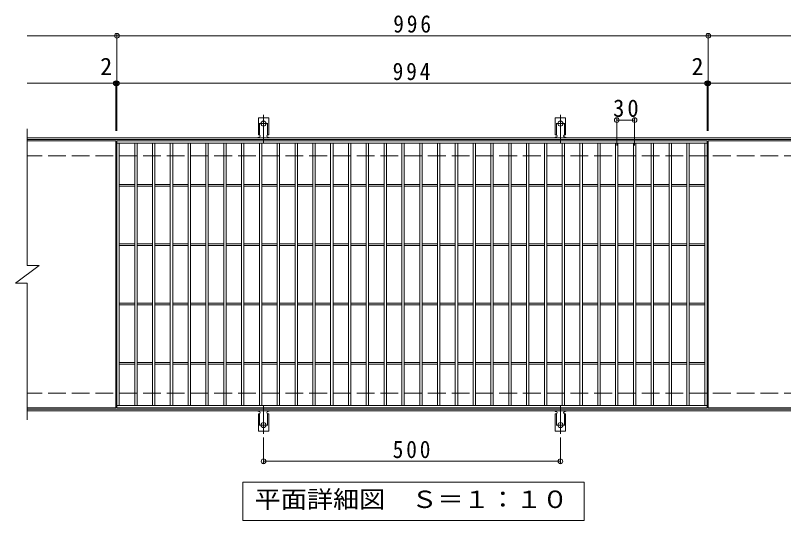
# Model space of a CAD drawing. Units: millimetres, scale not verified. Extents: x -1507 to 1690, y -1370 to 1069.
# Drawn here: x -691 to 603, y 218 to 1069 of the extents above; entities that cross this region are included whole.
import ezdxf
from ezdxf.enums import TextEntityAlignment as Align

# ---------------------------------------------------------------- set-up
doc = ezdxf.new("R2010")
doc.units = ezdxf.units.MM
doc.header["$LTSCALE"] = 10
doc.header["$PDMODE"] = 32
doc.header["$PDSIZE"] = 8
for name, pattern in [('CHAIN2', [12, 9, -1, 1, -1]), ('DASHED2', [3, 2, -1]), ('DASHED3', [4, 3, -1])]:
    doc.linetypes.add(name, pattern=pattern)
for name, color, linetype, lineweight in [('C-1', 2, 'Continuous', 9), ('C-2', 3, 'Continuous', 9), ('C-4', 7, 'Continuous', 9), ('C-5', 7, 'Continuous', 9), ('C-A', 3, 'Continuous', 9)]:
    doc.layers.add(name, color=color, linetype=linetype, lineweight=lineweight)
doc.styles.add('ＭＳ ゴシック', font='')
doc.styles.get('ＭＳ ゴシック').set_extended_font_data('MS Gothic')

msp = doc.modelspace()

# ---------------------------------------------------------------- linework, layer by layer
at = {"layer": 'C-1'}
for p, q in [((633.89, 862.7), (-671.11, 862.7)), ((633.89, 859.7), (-671.11, 859.7)), ((633.89, 405.7), (-671.11, 405.7)), ((633.89, 402.7), (-671.11, 402.7))]:
    msp.add_line(p, q, dxfattribs=at)
at = {"layer": 'C-1', "linetype": 'DASHED3'}
for p, q in [((633.89, 832.7), (-671.11, 832.7)), ((633.89, 432.7), (-671.11, 432.7))]:
    msp.add_line(p, q, dxfattribs=at)
at = {"layer": 'C-2'}
for p, q in [((-671.11, 877.7), (-671.11, 647.7)), ((-522.11, 857.7), (-671.11, 857.7)), ((-522.11, 857.7), (-522.11, 407.7)), ((473.89, 857.7), (473.89, 407.7)), ((475.89, 857.7), (475.89, 407.7)), ((633.89, 857.7), (475.89, 857.7)), ((-520.11, 853.7), (473.89, 853.7)), ((-516.11, 411.7), (-516.11, 853.7)), ((-490.11, 411.7), (-490.11, 853.7)), ((-486.11, 411.7), (-486.11, 853.7)), ((-460.11, 411.7), (-460.11, 853.7)), ((-456.11, 411.7), (-456.11, 853.7)), ((-430.11, 411.7), (-430.11, 853.7)), ((-426.11, 411.7), (-426.11, 853.7)), ((-400.11, 411.7), (-400.11, 853.7)), ((-396.11, 411.7), (-396.11, 853.7)), ((-370.11, 411.7), (-370.11, 853.7)), ((-366.11, 411.7), (-366.11, 853.7)), ((-340.11, 411.7), (-340.11, 853.7)), ((-336.11, 411.7), (-336.11, 853.7)), ((-310.11, 411.7), (-310.11, 853.7)), ((-306.11, 411.7), (-306.11, 853.7)), ((-280.11, 411.7), (-280.11, 853.7)), ((-276.11, 411.7), (-276.11, 853.7)), ((-250.11, 411.7), (-250.11, 853.7)), ((-246.11, 411.7), (-246.11, 853.7)), ((-220.11, 411.7), (-220.11, 853.7)), ((-216.11, 411.7), (-216.11, 853.7)), ((-190.11, 411.7), (-190.11, 853.7)), ((-186.11, 411.7), (-186.11, 853.7)), ((-160.11, 411.7), (-160.11, 853.7)), ((-156.11, 411.7), (-156.11, 853.7)), ((-130.11, 411.7), (-130.11, 853.7)), ((-126.11, 411.7), (-126.11, 853.7)), ((-100.11, 411.7), (-100.11, 853.7)), ((-96.11, 411.7), (-96.11, 853.7)), ((-70.11, 411.7), (-70.11, 853.7)), ((-66.11, 411.7), (-66.11, 853.7)), ((-40.11, 411.7), (-40.11, 853.7)), ((-36.11, 411.7), (-36.11, 853.7)), ((-10.11, 411.7), (-10.11, 853.7)), ((-6.11, 411.7), (-6.11, 853.7)), ((19.89, 411.7), (19.89, 853.7)), ((23.89, 411.7), (23.89, 853.7)), ((49.89, 411.7), (49.89, 853.7)), ((53.89, 411.7), (53.89, 853.7)), ((79.89, 411.7), (79.89, 853.7)), ((83.89, 411.7), (83.89, 853.7)), ((109.89, 411.7), (109.89, 853.7)), ((113.89, 411.7), (113.89, 853.7)), ((139.89, 411.7), (139.89, 853.7)), ((143.89, 411.7), (143.89, 853.7)), ((169.89, 411.7), (169.89, 853.7)), ((173.89, 411.7), (173.89, 853.7)), ((199.89, 411.7), (199.89, 853.7)), ((203.89, 411.7), (203.89, 853.7)), ((229.89, 411.7), (229.89, 853.7)), ((233.89, 411.7), (233.89, 853.7)), ((259.89, 411.7), (259.89, 853.7)), ((263.89, 411.7), (263.89, 853.7)), ((289.89, 411.7), (289.89, 853.7)), ((293.89, 411.7), (293.89, 853.7)), ((319.89, 411.7), (319.89, 853.7)), ((323.89, 411.7), (323.89, 853.7)), ((349.89, 411.7), (349.89, 853.7)), ((353.89, 411.7), (353.89, 853.7)), ((379.89, 411.7), (379.89, 853.7)), ((383.89, 411.7), (383.89, 853.7)), ((409.89, 411.7), (409.89, 853.7)), ((413.89, 411.7), (413.89, 853.7)), ((439.89, 411.7), (439.89, 853.7)), ((443.89, 411.7), (443.89, 853.7)), ((469.89, 411.7), (469.89, 853.7)), ((-516.11, 784.2), (-490.11, 784.2)), ((-516.11, 781.2), (-490.11, 781.2)), ((-486.11, 784.2), (-460.11, 784.2)), ((-486.11, 781.2), (-460.11, 781.2)), ((-456.11, 784.2), (-430.11, 784.2)), ((-456.11, 781.2), (-430.11, 781.2)), ((-426.11, 784.2), (-400.11, 784.2)), ((-426.11, 781.2), (-400.11, 781.2)), ((-396.11, 784.2), (-370.11, 784.2)), ((-396.11, 781.2), (-370.11, 781.2)), ((-366.11, 784.2), (-340.11, 784.2)), ((-366.11, 781.2), (-340.11, 781.2)), ((-336.11, 784.2), (-310.11, 784.2)), ((-336.11, 781.2), (-310.11, 781.2)), ((-306.11, 784.2), (-280.11, 784.2)), ((-306.11, 781.2), (-280.11, 781.2)), ((-276.11, 784.2), (-250.11, 784.2)), ((-276.11, 781.2), (-250.11, 781.2)), ((-246.11, 784.2), (-220.11, 784.2)), ((-246.11, 781.2), (-220.11, 781.2)), ((-216.11, 784.2), (-190.11, 784.2)), ((-216.11, 781.2), (-190.11, 781.2)), ((-186.11, 784.2), (-160.11, 784.2)), ((-186.11, 781.2), (-160.11, 781.2)), ((-156.11, 784.2), (-130.11, 784.2)), ((-156.11, 781.2), (-130.11, 781.2)), ((-126.11, 784.2), (-100.11, 784.2)), ((-126.11, 781.2), (-100.11, 781.2)), ((-96.11, 784.2), (-70.11, 784.2)), ((-96.11, 781.2), (-70.11, 781.2)), ((-66.11, 784.2), (-40.11, 784.2)), ((-66.11, 781.2), (-40.11, 781.2)), ((-36.11, 784.2), (-10.11, 784.2)), ((-36.11, 781.2), (-10.11, 781.2)), ((-6.11, 784.2), (19.89, 784.2)), ((-6.11, 781.2), (19.89, 781.2)), ((23.89, 784.2), (49.89, 784.2)), ((23.89, 781.2), (49.89, 781.2)), ((53.89, 784.2), (79.89, 784.2)), ((53.89, 781.2), (79.89, 781.2)), ((83.89, 784.2), (109.89, 784.2)), ((83.89, 781.2), (109.89, 781.2)), ((113.89, 784.2), (139.89, 784.2)), ((113.89, 781.2), (139.89, 781.2)), ((143.89, 784.2), (169.89, 784.2)), ((143.89, 781.2), (169.89, 781.2)), ((173.89, 784.2), (199.89, 784.2)), ((173.89, 781.2), (199.89, 781.2)), ((203.89, 784.2), (229.89, 784.2)), ((203.89, 781.2), (229.89, 781.2)), ((233.89, 784.2), (259.89, 784.2)), ((233.89, 781.2), (259.89, 781.2)), ((263.89, 784.2), (289.89, 784.2)), ((263.89, 781.2), (289.89, 781.2)), ((293.89, 784.2), (319.89, 784.2)), ((293.89, 781.2), (319.89, 781.2)), ((323.89, 784.2), (349.89, 784.2)), ((323.89, 781.2), (349.89, 781.2)), ((353.89, 784.2), (379.89, 784.2)), ((353.89, 781.2), (379.89, 781.2)), ((383.89, 784.2), (409.89, 784.2)), ((383.89, 781.2), (409.89, 781.2)), ((413.89, 784.2), (439.89, 784.2)), ((413.89, 781.2), (439.89, 781.2)), ((443.89, 784.2), (469.89, 784.2)), ((443.89, 781.2), (469.89, 781.2)), ((-516.11, 684.2), (-490.11, 684.2)), ((-516.11, 681.2), (-490.11, 681.2)), ((-486.11, 684.2), (-460.11, 684.2)), ((-486.11, 681.2), (-460.11, 681.2)), ((-456.11, 684.2), (-430.11, 684.2)), ((-456.11, 681.2), (-430.11, 681.2)), ((-426.11, 684.2), (-400.11, 684.2)), ((-426.11, 681.2), (-400.11, 681.2)), ((-396.11, 684.2), (-370.11, 684.2)), ((-396.11, 681.2), (-370.11, 681.2)), ((-366.11, 684.2), (-340.11, 684.2)), ((-366.11, 681.2), (-340.11, 681.2)), ((-336.11, 684.2), (-310.11, 684.2)), ((-336.11, 681.2), (-310.11, 681.2)), ((-306.11, 684.2), (-280.11, 684.2)), ((-306.11, 681.2), (-280.11, 681.2)), ((-276.11, 684.2), (-250.11, 684.2)), ((-276.11, 681.2), (-250.11, 681.2)), ((-246.11, 684.2), (-220.11, 684.2)), ((-246.11, 681.2), (-220.11, 681.2)), ((-216.11, 684.2), (-190.11, 684.2)), ((-216.11, 681.2), (-190.11, 681.2)), ((-186.11, 684.2), (-160.11, 684.2)), ((-186.11, 681.2), (-160.11, 681.2)), ((-156.11, 684.2), (-130.11, 684.2)), ((-156.11, 681.2), (-130.11, 681.2)), ((-126.11, 684.2), (-100.11, 684.2)), ((-126.11, 681.2), (-100.11, 681.2)), ((-96.11, 684.2), (-70.11, 684.2)), ((-96.11, 681.2), (-70.11, 681.2)), ((-66.11, 684.2), (-40.11, 684.2)), ((-66.11, 681.2), (-40.11, 681.2)), ((-36.11, 684.2), (-10.11, 684.2)), ((-36.11, 681.2), (-10.11, 681.2)), ((-6.11, 684.2), (19.89, 684.2)), ((-6.11, 681.2), (19.89, 681.2)), ((23.89, 684.2), (49.89, 684.2)), ((23.89, 681.2), (49.89, 681.2)), ((53.89, 684.2), (79.89, 684.2)), ((53.89, 681.2), (79.89, 681.2)), ((83.89, 684.2), (109.89, 684.2)), ((83.89, 681.2), (109.89, 681.2)), ((113.89, 684.2), (139.89, 684.2)), ((113.89, 681.2), (139.89, 681.2)), ((143.89, 684.2), (169.89, 684.2)), ((143.89, 681.2), (169.89, 681.2)), ((173.89, 684.2), (199.89, 684.2)), ((173.89, 681.2), (199.89, 681.2)), ((203.89, 684.2), (229.89, 684.2)), ((203.89, 681.2), (229.89, 681.2)), ((233.89, 684.2), (259.89, 684.2)), ((233.89, 681.2), (259.89, 681.2)), ((263.89, 684.2), (289.89, 684.2)), ((263.89, 681.2), (289.89, 681.2)), ((293.89, 684.2), (319.89, 684.2)), ((293.89, 681.2), (319.89, 681.2)), ((323.89, 684.2), (349.89, 684.2)), ((323.89, 681.2), (349.89, 681.2)), ((353.89, 684.2), (379.89, 684.2)), ((353.89, 681.2), (379.89, 681.2)), ((383.89, 684.2), (409.89, 684.2)), ((383.89, 681.2), (409.89, 681.2)), ((413.89, 684.2), (439.89, 684.2)), ((413.89, 681.2), (439.89, 681.2)), ((443.89, 684.2), (469.89, 684.2)), ((443.89, 681.2), (469.89, 681.2)), ((-691.11, 617.7), (-651.11, 647.7)), ((-671.11, 647.7), (-651.11, 647.7)), ((-691.11, 617.7), (-671.11, 617.7)), ((-671.11, 617.7), (-671.11, 387.7)), ((-516.11, 584.2), (-490.11, 584.2)), ((-486.11, 584.2), (-460.11, 584.2)), ((-456.11, 584.2), (-430.11, 584.2)), ((-426.11, 584.2), (-400.11, 584.2)), ((-396.11, 584.2), (-370.11, 584.2)), ((-366.11, 584.2), (-340.11, 584.2)), ((-336.11, 584.2), (-310.11, 584.2)), ((-306.11, 584.2), (-280.11, 584.2)), ((-276.11, 584.2), (-250.11, 584.2)), ((-246.11, 584.2), (-220.11, 584.2)), ((-216.11, 584.2), (-190.11, 584.2)), ((-186.11, 584.2), (-160.11, 584.2)), ((-156.11, 584.2), (-130.11, 584.2)), ((-126.11, 584.2), (-100.11, 584.2)), ((-96.11, 584.2), (-70.11, 584.2)), ((-66.11, 584.2), (-40.11, 584.2)), ((-36.11, 584.2), (-10.11, 584.2)), ((-6.11, 584.2), (19.89, 584.2)), ((23.89, 584.2), (49.89, 584.2)), ((53.89, 584.2), (79.89, 584.2)), ((83.89, 584.2), (109.89, 584.2)), ((113.89, 584.2), (139.89, 584.2)), ((143.89, 584.2), (169.89, 584.2)), ((173.89, 584.2), (199.89, 584.2)), ((203.89, 584.2), (229.89, 584.2)), ((233.89, 584.2), (259.89, 584.2)), ((263.89, 584.2), (289.89, 584.2)), ((293.89, 584.2), (319.89, 584.2)), ((323.89, 584.2), (349.89, 584.2)), ((353.89, 584.2), (379.89, 584.2)), ((383.89, 584.2), (409.89, 584.2)), ((413.89, 584.2), (439.89, 584.2)), ((443.89, 584.2), (469.89, 584.2)), ((-516.11, 581.2), (-490.11, 581.2)), ((-486.11, 581.2), (-460.11, 581.2)), ((-456.11, 581.2), (-430.11, 581.2)), ((-426.11, 581.2), (-400.11, 581.2)), ((-396.11, 581.2), (-370.11, 581.2)), ((-366.11, 581.2), (-340.11, 581.2)), ((-336.11, 581.2), (-310.11, 581.2)), ((-306.11, 581.2), (-280.11, 581.2)), ((-276.11, 581.2), (-250.11, 581.2)), ((-246.11, 581.2), (-220.11, 581.2)), ((-216.11, 581.2), (-190.11, 581.2)), ((-186.11, 581.2), (-160.11, 581.2)), ((-156.11, 581.2), (-130.11, 581.2)), ((-126.11, 581.2), (-100.11, 581.2)), ((-96.11, 581.2), (-70.11, 581.2)), ((-66.11, 581.2), (-40.11, 581.2)), ((-36.11, 581.2), (-10.11, 581.2)), ((-6.11, 581.2), (19.89, 581.2)), ((23.89, 581.2), (49.89, 581.2)), ((53.89, 581.2), (79.89, 581.2)), ((83.89, 581.2), (109.89, 581.2)), ((113.89, 581.2), (139.89, 581.2)), ((143.89, 581.2), (169.89, 581.2)), ((173.89, 581.2), (199.89, 581.2)), ((203.89, 581.2), (229.89, 581.2)), ((233.89, 581.2), (259.89, 581.2)), ((263.89, 581.2), (289.89, 581.2)), ((293.89, 581.2), (319.89, 581.2)), ((323.89, 581.2), (349.89, 581.2)), ((353.89, 581.2), (379.89, 581.2)), ((383.89, 581.2), (409.89, 581.2)), ((413.89, 581.2), (439.89, 581.2)), ((443.89, 581.2), (469.89, 581.2)), ((-516.11, 484.2), (-490.11, 484.2)), ((-516.11, 481.2), (-490.11, 481.2)), ((-486.11, 484.2), (-460.11, 484.2)), ((-486.11, 481.2), (-460.11, 481.2)), ((-456.11, 484.2), (-430.11, 484.2)), ((-456.11, 481.2), (-430.11, 481.2)), ((-426.11, 484.2), (-400.11, 484.2)), ((-426.11, 481.2), (-400.11, 481.2)), ((-396.11, 484.2), (-370.11, 484.2)), ((-396.11, 481.2), (-370.11, 481.2)), ((-366.11, 484.2), (-340.11, 484.2)), ((-366.11, 481.2), (-340.11, 481.2)), ((-336.11, 484.2), (-310.11, 484.2)), ((-336.11, 481.2), (-310.11, 481.2)), ((-306.11, 484.2), (-280.11, 484.2)), ((-306.11, 481.2), (-280.11, 481.2)), ((-276.11, 484.2), (-250.11, 484.2)), ((-276.11, 481.2), (-250.11, 481.2)), ((-246.11, 484.2), (-220.11, 484.2)), ((-246.11, 481.2), (-220.11, 481.2)), ((-216.11, 484.2), (-190.11, 484.2)), ((-216.11, 481.2), (-190.11, 481.2)), ((-186.11, 484.2), (-160.11, 484.2)), ((-186.11, 481.2), (-160.11, 481.2)), ((-156.11, 484.2), (-130.11, 484.2)), ((-156.11, 481.2), (-130.11, 481.2)), ((-126.11, 484.2), (-100.11, 484.2)), ((-126.11, 481.2), (-100.11, 481.2)), ((-96.11, 484.2), (-70.11, 484.2)), ((-96.11, 481.2), (-70.11, 481.2)), ((-66.11, 484.2), (-40.11, 484.2)), ((-66.11, 481.2), (-40.11, 481.2)), ((-36.11, 484.2), (-10.11, 484.2)), ((-36.11, 481.2), (-10.11, 481.2)), ((-6.11, 484.2), (19.89, 484.2)), ((-6.11, 481.2), (19.89, 481.2)), ((23.89, 484.2), (49.89, 484.2)), ((23.89, 481.2), (49.89, 481.2)), ((53.89, 484.2), (79.89, 484.2)), ((53.89, 481.2), (79.89, 481.2)), ((83.89, 484.2), (109.89, 484.2)), ((83.89, 481.2), (109.89, 481.2)), ((113.89, 484.2), (139.89, 484.2)), ((113.89, 481.2), (139.89, 481.2)), ((143.89, 484.2), (169.89, 484.2)), ((143.89, 481.2), (169.89, 481.2)), ((173.89, 484.2), (199.89, 484.2)), ((173.89, 481.2), (199.89, 481.2)), ((203.89, 484.2), (229.89, 484.2)), ((203.89, 481.2), (229.89, 481.2)), ((233.89, 484.2), (259.89, 484.2)), ((233.89, 481.2), (259.89, 481.2)), ((263.89, 484.2), (289.89, 484.2)), ((263.89, 481.2), (289.89, 481.2)), ((293.89, 484.2), (319.89, 484.2)), ((293.89, 481.2), (319.89, 481.2)), ((323.89, 484.2), (349.89, 484.2)), ((323.89, 481.2), (349.89, 481.2)), ((353.89, 484.2), (379.89, 484.2)), ((353.89, 481.2), (379.89, 481.2)), ((383.89, 484.2), (409.89, 484.2)), ((383.89, 481.2), (409.89, 481.2)), ((413.89, 484.2), (439.89, 484.2)), ((413.89, 481.2), (439.89, 481.2)), ((443.89, 484.2), (469.89, 484.2)), ((443.89, 481.2), (469.89, 481.2)), ((-522.11, 407.7), (-671.11, 407.7)), ((473.89, 411.7), (-520.11, 411.7)), ((473.89, 407.7), (-520.11, 407.7)), ((633.89, 407.7), (475.89, 407.7))]:
    msp.add_line(p, q, dxfattribs=at)
msp.add_lwpolyline([(-520.11, 407.7), (-520.11, 857.7), (473.89, 857.7)], dxfattribs=at)
at = {"layer": 'C-4'}
for p, q in [((-520.11, 874.7), (-520.11, 1037.7)), ((475.89, 874.7), (475.89, 1037.7)), ((-671.11, 1034.7), (633.89, 1034.7)), ((-522.11, 874.7), (-522.11, 957.7)), ((473.89, 874.7), (473.89, 957.7)), ((-671.11, 954.7), (633.89, 954.7)), ((321.89, 849.7), (321.89, 895.7)), ((351.89, 849.7), (351.89, 895.7)), ((321.89, 892.7), (351.89, 892.7)), ((-273.11, 357.98), (-273.11, 314.7)), ((226.89, 357.98), (226.89, 314.7)), ((-273.11, 317.7), (226.89, 317.7))]:
    msp.add_line(p, q, dxfattribs=at)
for p in [(-520.11, 1034.7), (475.89, 1034.7), (-522.11, 954.7), (-520.11, 954.7), (473.89, 954.7), (475.89, 954.7), (321.89, 892.7), (351.89, 892.7), (-273.11, 317.7), (226.89, 317.7)]:
    msp.add_point(p, dxfattribs=at)
at = {"layer": 'C-5'}
msp.add_lwpolyline([(-308.11, 217.7), (-308.11, 282.7), (266.89, 282.7), (266.89, 217.7)], close=True, dxfattribs=at)
at = {"layer": 'C-A'}
for p, q in [((-281.86, 867.7), (-281.86, 896.7)), ((-264.36, 896.7), (-281.86, 896.7)), ((-264.36, 867.7), (-264.36, 896.7)), ((218.14, 867.7), (218.14, 896.7)), ((235.64, 896.7), (218.14, 896.7)), ((235.64, 867.7), (235.64, 896.7)), ((-281.86, 867.7), (-280.61, 867.7)), ((-264.36, 867.7), (-265.61, 867.7)), ((218.14, 867.7), (219.39, 867.7)), ((235.64, 867.7), (234.39, 867.7)), ((-281.11, 863.7), (-280.61, 863.7)), ((-265.61, 863.7), (-265.1, 863.7)), ((218.89, 863.7), (219.39, 863.7)), ((234.39, 863.7), (234.9, 863.7)), ((-281.11, 401.7), (-280.61, 401.7)), ((-265.61, 401.7), (-265.1, 401.7)), ((218.89, 401.7), (219.39, 401.7)), ((234.39, 401.7), (234.9, 401.7)), ((-281.86, 397.7), (-280.61, 397.7)), ((-281.86, 397.7), (-281.86, 368.7)), ((-264.36, 397.7), (-265.61, 397.7)), ((-264.36, 397.7), (-264.36, 368.7)), ((218.14, 397.7), (219.39, 397.7)), ((218.14, 397.7), (218.14, 368.7)), ((235.64, 397.7), (234.39, 397.7)), ((235.64, 397.7), (235.64, 368.7)), ((-264.36, 368.7), (-281.86, 368.7)), ((235.64, 368.7), (218.14, 368.7))]:
    msp.add_line(p, q, dxfattribs=at)
at = {"layer": 'C-A', "linetype": 'DASHED2'}
for p, q in [((-279.86, 867.56), (-279.86, 896.7)), ((-266.36, 867.56), (-266.36, 896.7)), ((220.14, 867.56), (220.14, 896.7)), ((233.64, 867.56), (233.64, 896.7)), ((-279.86, 397.85), (-279.86, 368.7)), ((-266.36, 397.85), (-266.36, 368.7)), ((220.14, 397.85), (220.14, 368.7)), ((233.64, 397.85), (233.64, 368.7))]:
    msp.add_line(p, q, dxfattribs=at)
at = {"layer": 'C-A', "color": 7, "linetype": 'CHAIN2'}
for p, q in [((-273.11, 854.23), (-273.11, 901.63)), ((226.89, 854.23), (226.89, 901.63)), ((-278.88, 886.7), (-267.33, 886.7)), ((221.12, 886.7), (232.67, 886.7)), ((-273.11, 411.17), (-273.11, 363.77)), ((226.89, 411.17), (226.89, 363.77)), ((-278.88, 378.7), (-267.33, 378.7)), ((221.12, 378.7), (232.67, 378.7))]:
    msp.add_line(p, q, dxfattribs=at)
at = {"layer": 'C-A'}
for centre in [(-273.11, 886.7), (226.89, 886.7), (-273.11, 378.7), (226.89, 378.7)]:
    msp.add_circle(centre, 4.25, dxfattribs=at)
for centre, start, end in [((-280.61, 865.7), 270, 90), ((-265.61, 865.7), 90, 269.8667), ((219.39, 865.7), 270, 90), ((234.39, 865.7), 90, 269.8667), ((-281.11, 861.7), 90.27596, 150.00047), ((-265.11, 861.7), 29.99927, 89.75836), ((218.89, 861.7), 90.27596, 150.00047), ((234.89, 861.7), 29.99927, 89.75836), ((-281.11, 403.7), 209.99951, 269.72403), ((-280.61, 399.7), 270, 90), ((-265.61, 399.7), 90.13329, 270), ((-265.11, 403.7), 270.24162, 330.00072), ((218.89, 403.7), 209.99951, 269.72403), ((219.39, 399.7), 270, 90), ((234.39, 399.7), 90.13329, 270), ((234.89, 403.7), 270.24162, 330.00072)]:
    msp.add_arc(centre, 2, start, end, dxfattribs=at)

# ---------------------------------------------------------------- texts
at = {"layer": 'C-4', "color": 2, "style": 'ＭＳ ゴシック'}
for p in [(-548.07, 959.7), (447.93, 959.7)]:
    msp.add_text('2', height=29.33, dxfattribs=at).set_placement(p, align=Align.BOTTOM_LEFT)
at = {"layer": 'C-4', "color": 2, "char_height": 29.33, "attachment_point": 7, "style": 'ＭＳ ゴシック'}
for s, insert in [('\\T1.27;\\W0.9;996', (-54.61, 1039.7)), ('\\T1.27;\\W0.9;994', (-55.61, 959.7)), ('\\T1.27;\\W0.95;30', (315.64, 897.7)), ('\\T1.27;\\W0.9;500', (-55.61, 322.7))]:
    msp.add_mtext(s, dxfattribs=dict(at, insert=insert))
at = {"layer": 'C-5', "color": 2, "style": 'ＭＳ ゴシック', "width": 1.1}
msp.add_text('平面詳細図\u3000Ｓ＝１：１０', height=29.33, dxfattribs=at).set_placement((-288.11, 230.2), align=Align.BOTTOM_LEFT)

doc.saveas('drawing.dxf')
